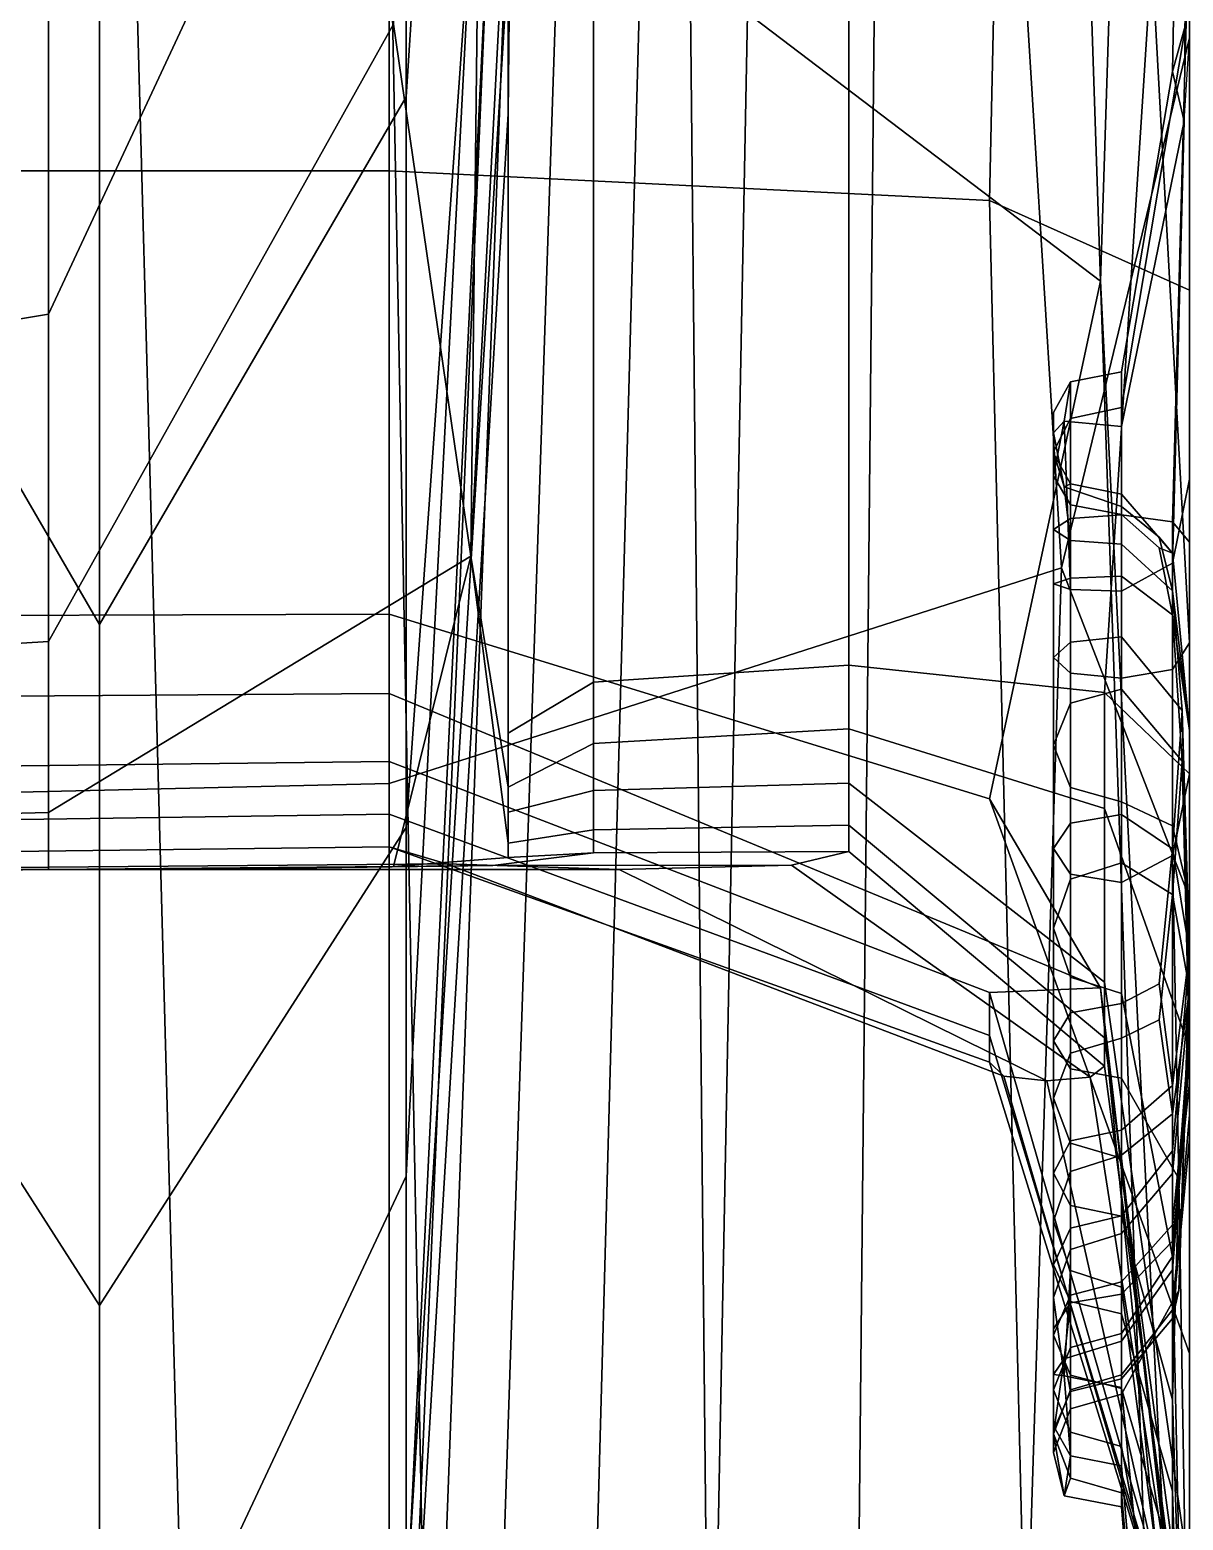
# Model space of a CAD drawing. Extents: x 0 to 405, y 0 to 52.
# Drawn here: x 0.641 to 2.334, y 8.534 to 10.721 of the extents above; entities that cross this region are included whole.
import ezdxf

# ---------------------------------------------------------------- set-up
doc = ezdxf.new("R2010")
doc.units = 0
doc.layers.add('COTAS', color=5, linetype='CONTINUOUS')

msp = doc.modelspace()

# ---------------------------------------------------------------- linework, layer by layer
at = {"layer": 'COTAS'}
for points in [[(2.2479, 19.5093, -0.0621), (2.05, 10.4699, -0.1052), (1.1688, 10.5137, -0.2302), (1.1688, 18.1697, -0.2235)], [(2.2479, 19.5093, -0.0621), (2.3438, 14.4342, 0.5198), (2.3438, 10.3386, 0.2698), (2.05, 10.4699, -0.1052)], [(0.2633, 18.1687, -0.2177), (1.1688, 18.1697, -0.2235), (1.1688, 10.5137, -0.2302), (0.2625, 10.5137, -0.2235)], [(1.3259, 17.6888, 3.7678), (1.3438, 11.4867, 5.9147), (1.3438, 10.5975, 4.873), (1.3561, 11.8475, 3.577)], [(2.2132, 10.3516, 1.1482), (2.3438, 14.4342, 0.5198), (2.3438, 16.7217, 0.7698), (2.05, 15.2342, 1.1448)], [(2.2132, 10.3516, 1.1482), (2.05, 15.2342, 1.1448), (1.1688, 14.7384, 1.2698), (1.1688, 11.1446, 1.2781)], [(1.2887, 9.9484, 8.1923), (1.3438, 14.6338, 8.2842), (1.3438, 14.9134, 5.9631), (1.3438, 10.9946, 5.797)], [(1.2887, 9.9484, 8.1923), (1.175, 10.7287, 10.0801), (1.3438, 13.445, 9.6609), (1.3438, 14.6338, 8.2842)], [(2.2132, 10.3516, 1.1482), (2.3438, 6.5778, 0.5448), (2.3438, 10.3386, 0.2698), (2.3438, 14.4342, 0.5198)], [(1.1938, 10.6222, 11.4317), (1.3438, 12.945, 8.5523), (1.3438, 13.0975, 9.6497), (1.1938, 11.535, 12.066)], [(1.1938, 10.6222, 11.4317), (1.1938, 9.5504, 10.9202), (1.3438, 11.6542, 8.8164), (1.3438, 12.945, 8.5523)], [(0.585, 8.5142, 2.343), (0.4594, 12.2642, 2.2705), (0.7577, 12.2642, 1.8836), (0.8601, 8.5142, 1.9861)], [(1.217, 8.5142, 1.711), (0.8601, 8.5142, 1.9861), (0.7577, 12.2642, 1.8836), (1.1445, 12.2642, 1.5854)], [(1.217, 8.5142, 1.711), (1.1445, 12.2642, 1.5854), (1.5962, 12.2642, 1.3995), (1.6337, 8.5142, 1.5395)], [(1.2086, 8.41, 3.7239), (1.2532, 8.5142, 2.9847), (1.3931, 12.2642, 3.0222), (1.3561, 11.8475, 3.577)], [(1.3383, 8.5142, 2.7779), (1.4638, 12.2642, 2.8504), (1.3931, 12.2642, 3.0222), (1.2532, 8.5142, 2.9847)], [(1.3383, 8.5142, 2.7779), (1.4748, 8.5142, 2.6008), (1.5773, 12.2642, 2.7033), (1.4638, 12.2642, 2.8504)], [(1.6519, 8.5142, 2.4643), (1.7244, 12.2642, 2.5898), (1.5773, 12.2642, 2.7033), (1.4748, 8.5142, 2.6008)], [(4.3766, 8.5142, 1.4497), (1.6337, 8.5142, 1.5395), (1.5962, 12.2642, 1.3995), (4.3673, 12.2642, 1.3022)], [(1.6519, 8.5142, 2.4643), (1.8587, 8.5142, 2.3792), (1.8962, 12.2642, 2.5191), (1.7244, 12.2642, 2.5898)], [(4.4329, 8.5142, 2.3346), (4.4423, 12.2642, 2.4821), (1.8962, 12.2642, 2.5191), (1.8587, 8.5142, 2.3792)], [(2.1558, 9.9313, 14.6842), (2.3438, 10.709, 11.902), (2.3438, 12.1652, 11.7531), (2.05, 11.6373, 15.1369)], [(2.3388, 10.7313, 5.3246), (2.3438, 12.1712, 7.0146), (2.3438, 11.9818, 7.6103), (2.3188, 10.6596, 7.0151)], [(2.3356, 10.5866, 8.718), (2.3188, 10.6596, 7.0151), (2.3438, 11.9818, 7.6103), (2.3438, 12.1175, 8.3023)], [(1.1938, 9.0389, 9.8484), (1.3438, 11.9183, 7.5255), (1.3438, 11.6542, 8.8164), (1.1938, 9.5504, 10.9202)], [(1.1938, 9.0389, 9.8484), (1.1938, 8.4046, 8.9355), (1.3438, 10.8208, 7.373), (1.3438, 11.9183, 7.5255)], [(1.175, 11.3881, 11.0882), (0.6688, 10.3033, 11.386), (0.6688, 11.0733, 12.3848), (1.175, 11.8746, 12.0647)], [(1.2086, 8.41, 3.7239), (1.3561, 11.8475, 3.577), (1.3438, 10.5975, 4.873), (1.1938, 8.0975, 5.498)], [(2.1558, 9.9313, 14.6842), (2.05, 11.6373, 15.1369), (1.1688, 11.4613, 16.2649), (1.1688, 9.6147, 15.5513)], [(0.2938, 10.6222, 11.4317), (0.7438, 9.848, 12.3915), (0.7438, 11.0142, 12.8714), (0.2938, 11.535, 12.066)], [(1.1938, 10.6222, 11.4317), (1.1938, 11.535, 12.066), (0.7438, 11.0142, 12.8714), (0.7438, 9.848, 12.3915)], [(1.1938, 8.3826, 7.3991), (1.3438, 11.4867, 5.9147), (1.3438, 10.8208, 7.373), (1.1938, 8.4046, 8.9355)], [(1.1938, 8.3826, 7.3991), (1.1938, 8.0975, 5.498), (1.3438, 10.5975, 4.873), (1.3438, 11.4867, 5.9147)], [(0.2698, 9.5938, 15.5463), (1.1688, 9.6147, 15.5513), (1.1688, 11.4613, 16.2649), (0.2747, 11.373, 16.2556)], [(1.175, 11.3881, 11.0882), (1.175, 10.7287, 10.0801), (0.6688, 9.8233, 10.2198), (0.6688, 10.3033, 11.386)], [(0.2616, 11.1439, 1.271), (0.259, 9.8604, 1.2949), (1.1688, 9.8634, 1.3033), (1.1688, 11.1446, 1.2781)], [(2.2132, 10.3516, 1.1482), (1.1688, 11.1446, 1.2781), (1.1688, 9.8634, 1.3033), (2.05, 9.5922, 1.3255)], [(0.0676, 10.2037, 11.2569), (0.1304, 11.1156, 12.4163), (0.6688, 11.0733, 12.3848), (0.6688, 10.3033, 11.386)], [(1.4688, 11.0556, 3.8215), (1.8438, 11.0759, 3.1631), (1.8438, 9.7884, 3.143), (1.4688, 9.7634, 3.6285)], [(2.2882, 10.8291, 3.4216), (2.2188, 9.7485, 3.3913), (1.8438, 9.7884, 3.143), (1.8438, 11.0759, 3.1631)], [(2.2882, 10.8291, 3.4216), (2.3438, 11.0708, 4.2518), (2.3438, 9.9687, 4.4344), (2.3438, 9.8212, 4.2018)], [(2.3388, 10.7313, 5.3246), (2.3188, 9.9989, 4.9086), (2.3438, 9.9687, 4.4344), (2.3438, 11.0708, 4.2518)], [(1.4688, 11.0556, 3.8215), (1.4688, 9.7634, 3.6285), (1.3438, 9.6884, 5.0852), (1.3438, 10.9946, 5.797)], [(1.2887, 9.9484, 8.1923), (1.3438, 10.9946, 5.797), (1.3438, 9.6884, 5.0852), (1.3438, 9.6095, 5.5474)], [(2.2882, 10.8291, 3.4216), (2.3438, 9.8212, 4.2018), (2.3438, 9.6289, 4.1364), (2.2188, 9.7485, 3.3913)], [(1.2887, 9.9484, 8.1923), (0.6688, 9.5721, 8.4448), (0.6688, 9.8233, 10.2198), (1.175, 10.7287, 10.0801)], [(2.3388, 10.7313, 5.3246), (2.2438, 10.1664, 5.5042), (2.2438, 10.0089, 5.0667), (2.3188, 9.9989, 4.9086)], [(2.3388, 10.7313, 5.3246), (2.3188, 10.6596, 7.0151), (2.2438, 10.2189, 6.8167), (2.2438, 10.1664, 5.5042)], [(2.1558, 9.9313, 14.6842), (2.3438, 9.447, 11.7222), (2.3438, 10.0614, 11.1054), (2.3438, 10.709, 11.902)], [(2.3356, 10.5866, 8.718), (2.3438, 10.709, 11.902), (2.3438, 10.0614, 11.1054), (2.3188, 9.9379, 9.2014)], [(2.3356, 10.5866, 8.718), (2.2438, 10.1384, 8.1292), (2.2438, 10.2189, 6.8167), (2.3188, 10.6596, 7.0151)], [(0.2938, 10.6222, 11.4317), (0.2938, 9.5504, 10.9202), (0.7438, 8.8492, 11.6214), (0.7438, 9.848, 12.3915)], [(1.1938, 10.6222, 11.4317), (0.7438, 9.848, 12.3915), (0.7438, 8.8492, 11.6214), (1.1938, 9.5504, 10.9202)], [(2.3356, 10.5866, 8.718), (2.3188, 9.9379, 9.2014), (2.2438, 9.8968, 8.5667), (2.2438, 10.1384, 8.1292)], [(0.2633, 2.8586, -0.2177), (0.2625, 10.5137, -0.2235), (1.1688, 10.5137, -0.2302), (1.1688, 2.8576, -0.2235)], [(2.2703, 1.3858, -0.0401), (1.1688, 2.8576, -0.2235), (1.1688, 10.5137, -0.2302), (2.05, 10.4699, -0.1052)], [(2.2703, 1.3858, -0.0401), (2.05, 10.4699, -0.1052), (2.3438, 10.3386, 0.2698), (2.3438, 6.5778, 0.5448)], [(2.2132, 10.3516, 1.1482), (2.05, 9.5922, 1.3255), (2.3438, 8.7786, 1.3921), (2.3438, 7.7554, 1.2754)], [(2.2132, 10.3516, 1.1482), (2.3438, 7.7554, 1.2754), (2.3438, 5.6454, 0.8698), (2.3438, 6.5778, 0.5448)], [(0.0676, 10.2037, 11.2569), (0.6688, 10.3033, 11.386), (0.6688, 9.8233, 10.2198), (0.1459, 9.7909, 10.1156)], [(2.1598, 10.1463, 8.0743), (2.1688, 10.204, 6.7008), (2.2438, 10.2189, 6.8167), (2.2438, 10.1384, 8.1292)], [(2.1688, 10.1501, 5.5089), (2.2438, 10.1664, 5.5042), (2.2438, 10.2189, 6.8167), (2.1688, 10.204, 6.7008)], [(2.1688, 10.1501, 5.5089), (2.1688, 10.204, 6.7008), (2.1438, 10.1591, 6.353), (2.1438, 10.1012, 5.5229)], [(2.1598, 10.1463, 8.0743), (2.1438, 10.1292, 6.9363), (2.1438, 10.1591, 6.353), (2.1688, 10.204, 6.7008)], [(2.1598, 10.0501, 5.8128), (2.1438, 10.1012, 5.5229), (2.1438, 10.1591, 6.353), (2.1438, 10.1292, 6.9363)], [(2.1688, 10.1501, 5.5089), (2.1438, 10.1012, 5.5229), (2.1438, 9.9874, 5.2462), (2.1688, 10.0035, 5.1116)], [(2.1598, 10.1463, 8.0743), (2.1688, 9.8995, 8.5218), (2.1438, 9.9078, 8.3872), (2.1438, 10.0664, 8.1404)], [(2.1598, 10.1463, 8.0743), (2.1438, 10.0664, 8.1404), (2.1438, 10.0993, 7.4), (2.1438, 10.1292, 6.9363)], [(2.1598, 10.1463, 8.0743), (2.2438, 10.1384, 8.1292), (2.2438, 9.8968, 8.5667), (2.1688, 9.8995, 8.5218)], [(2.1688, 10.1501, 5.5089), (2.1688, 10.0035, 5.1116), (2.2438, 10.0089, 5.0667), (2.2438, 10.1664, 5.5042)], [(2.1598, 10.0501, 5.8128), (2.1438, 10.1292, 6.9363), (2.1438, 10.0993, 7.4), (2.1688, 10.0544, 6.9625)], [(2.1598, 10.0501, 5.8128), (2.1688, 9.9712, 5.3808), (2.1438, 9.9874, 5.2462), (2.1438, 10.1012, 5.5229)], [(2.1688, 10.0236, 7.9301), (2.1688, 10.0544, 6.9625), (2.1438, 10.0993, 7.4), (2.1438, 10.0664, 8.1404)], [(2.1688, 10.0236, 7.9301), (2.1438, 10.0664, 8.1404), (2.1438, 9.9078, 8.3872), (2.1688, 9.9161, 8.2526)], [(2.3188, 9.5529, 9.3417), (2.3188, 9.9379, 9.2014), (2.3438, 10.0614, 11.1054), (2.3438, 9.447, 11.7222)], [(2.1598, 10.0501, 5.8128), (2.1688, 10.0544, 6.9625), (2.2438, 10.0394, 6.8167), (2.2438, 10.021, 5.7734)], [(2.1598, 10.0501, 5.8128), (2.2438, 10.021, 5.7734), (2.2438, 9.9658, 5.4257), (2.1688, 9.9712, 5.3808)], [(2.1688, 10.0236, 7.9301), (2.2438, 10.0093, 7.86), (2.2438, 10.0394, 6.8167), (2.1688, 10.0544, 6.9625)], [(2.2993, 9.9607, 7.5904), (2.3188, 9.9527, 6.8189), (2.2438, 10.0394, 6.8167), (2.2438, 10.0093, 7.86)], [(2.2993, 9.9763, 6.0449), (2.2438, 10.021, 5.7734), (2.2438, 10.0394, 6.8167), (2.3188, 9.9527, 6.8189)], [(2.1688, 10.0236, 7.9301), (2.1688, 9.9161, 8.2526), (2.2438, 9.9188, 8.2077), (2.2438, 10.0093, 7.86)], [(2.2993, 9.9763, 6.0449), (2.3188, 9.8975, 5.7756), (2.2438, 9.9658, 5.4257), (2.2438, 10.021, 5.7734)], [(2.1688, 9.7767, 5.1269), (2.1688, 10.0035, 5.1116), (2.1438, 9.9874, 5.2462), (2.1438, 9.7995, 5.2602)], [(2.1688, 9.7767, 5.1269), (2.2438, 9.7691, 5.0825), (2.2438, 10.0089, 5.0667), (2.1688, 10.0035, 5.1116)], [(2.2993, 9.9607, 7.5904), (2.2438, 10.0093, 7.86), (2.2438, 9.9188, 8.2077), (2.3188, 9.8623, 7.8621)], [(2.3188, 9.7821, 4.8623), (2.3188, 9.9989, 4.9086), (2.2438, 10.0089, 5.0667), (2.2438, 9.7691, 5.0825)], [(2.3188, 9.7821, 4.8623), (2.3438, 9.8212, 4.2018), (2.3438, 9.9687, 4.4344), (2.3188, 9.9989, 4.9086)], [(2.1688, 9.8223, 5.3935), (2.1438, 9.7995, 5.2602), (2.1438, 9.9874, 5.2462), (2.1688, 9.9712, 5.3808)], [(2.1688, 9.8223, 5.3935), (2.1688, 9.9712, 5.3808), (2.2438, 9.9658, 5.4257), (2.2438, 9.8299, 5.4379)], [(2.2993, 9.9763, 6.0449), (2.3188, 9.9527, 6.8189), (2.3438, 9.6925, 6.8254), (2.3188, 9.8975, 5.7756)], [(2.3327, 9.7221, 5.5706), (2.2438, 9.8299, 5.4379), (2.2438, 9.9658, 5.4257), (2.3188, 9.8975, 5.7756)], [(2.2993, 9.9607, 7.5904), (2.3188, 9.8623, 7.8621), (2.3438, 9.6925, 6.8254), (2.3188, 9.9527, 6.8189)], [(1.2887, 9.9484, 8.1923), (1.175, 9.4928, 5.5656), (0.6688, 9.4884, 5.6198), (0.6688, 9.5721, 8.4448)], [(2.1558, 9.9313, 14.6842), (1.1688, 9.6147, 15.5513), (1.1688, 6.2164, 13.5746), (2.05, 6.6027, 12.9394)], [(1.2887, 9.9484, 8.1923), (1.3438, 9.5274, 5.4653), (1.3438, 9.5062, 4.9031), (1.175, 9.4928, 5.5656)], [(1.2887, 9.9484, 8.1923), (1.3438, 9.6095, 5.5474), (1.3438, 9.5729, 5.0186), (1.3438, 9.5274, 5.4653)], [(2.1558, 9.9313, 14.6842), (2.05, 6.6027, 12.9394), (2.3438, 7.7615, 11.0338), (2.3438, 9.447, 11.7222)], [(2.3188, 9.5529, 9.3417), (2.2438, 9.5881, 8.5483), (2.2438, 9.8968, 8.5667), (2.3188, 9.9379, 9.2014)], [(2.1688, 9.7327, 8.2405), (2.1688, 9.9161, 8.2526), (2.1438, 9.9078, 8.3872), (2.1438, 9.6708, 8.3724)], [(2.1688, 9.6088, 8.5043), (2.1438, 9.6708, 8.3724), (2.1438, 9.9078, 8.3872), (2.1688, 9.8995, 8.5218)], [(2.1688, 9.7327, 8.2405), (2.2438, 9.7534, 8.1966), (2.2438, 9.9188, 8.2077), (2.1688, 9.9161, 8.2526)], [(2.3327, 9.6475, 8.0697), (2.3188, 9.8623, 7.8621), (2.2438, 9.9188, 8.2077), (2.2438, 9.7534, 8.1966)], [(2.1688, 9.6088, 8.5043), (2.1688, 9.8995, 8.5218), (2.2438, 9.8968, 8.5667), (2.2438, 9.5881, 8.5483)], [(2.3327, 9.7221, 5.5706), (2.3188, 9.8975, 5.7756), (2.3438, 9.6925, 6.8254), (2.3438, 9.3517, 6.311)], [(0.2563, 9.7404, 1.3436), (1.1688, 9.7467, 1.3513), (1.1688, 9.8634, 1.3033), (0.259, 9.8604, 1.2949)], [(2.2132, 9.3149, 1.3839), (2.05, 9.5922, 1.3255), (1.1688, 9.8634, 1.3033), (1.1688, 9.7467, 1.3513)], [(2.3327, 9.6475, 8.0697), (2.3438, 9.3195, 7.3589), (2.3438, 9.6925, 6.8254), (2.3188, 9.8623, 7.8621)], [(0.1396, 9.559, 8.3719), (0.1459, 9.7909, 10.1156), (0.6688, 9.8233, 10.2198), (0.6688, 9.5721, 8.4448)], [(2.1688, 9.8223, 5.3935), (2.1688, 9.5568, 5.4316), (2.1438, 9.5194, 5.3023), (2.1438, 9.7995, 5.2602)], [(2.1688, 9.8223, 5.3935), (2.2438, 9.8299, 5.4379), (2.2438, 9.5693, 5.4747), (2.1688, 9.5568, 5.4316)], [(2.3327, 9.7221, 5.5706), (2.3188, 9.5191, 5.4996), (2.2438, 9.5693, 5.4747), (2.2438, 9.8299, 5.4379)], [(2.3188, 9.7821, 4.8623), (2.3188, 9.5093, 4.8814), (2.3438, 9.6289, 4.1364), (2.3438, 9.8212, 4.2018)], [(2.1688, 9.7767, 5.1269), (2.1438, 9.7995, 5.2602), (2.1438, 9.5194, 5.3023), (2.1688, 9.4819, 5.1729)], [(1.4688, 9.6737, 3.7153), (1.4688, 9.7634, 3.6285), (1.8438, 9.7884, 3.143), (1.8438, 9.6951, 3.1046)], [(2.2188, 9.5779, 3.3194), (1.8438, 9.6951, 3.1046), (1.8438, 9.7884, 3.143), (2.2188, 9.7485, 3.3913)], [(2.1688, 9.7767, 5.1269), (2.1688, 9.4819, 5.1729), (2.2438, 9.4694, 5.1298), (2.2438, 9.7691, 5.0825)], [(2.3188, 9.7821, 4.8623), (2.2438, 9.7691, 5.0825), (2.2438, 9.4694, 5.1298), (2.3188, 9.5093, 4.8814)], [(1.4688, 9.6737, 3.7153), (1.3438, 9.6095, 5.5474), (1.3438, 9.6884, 5.0852), (1.4688, 9.7634, 3.6285)], [(2.1688, 9.7327, 8.2405), (2.1688, 9.4742, 8.2044), (2.2438, 9.4982, 8.1632), (2.2438, 9.7534, 8.1966)], [(2.3327, 9.6475, 8.0697), (2.2438, 9.7534, 8.1966), (2.2438, 9.4982, 8.1632), (2.3188, 9.4518, 8.1395)], [(0.2563, 9.7404, 1.3436), (0.2554, 9.6361, 1.4261), (1.1688, 9.6469, 1.4283), (1.1688, 9.7467, 1.3513)], [(2.2132, 9.3149, 1.3839), (1.1688, 9.7467, 1.3513), (1.1688, 9.6469, 1.4283), (2.05, 9.308, 1.4691)], [(2.1688, 9.7327, 8.2405), (2.1438, 9.6708, 8.3724), (2.1438, 9.4024, 8.3281), (2.1688, 9.4742, 8.2044)], [(2.2188, 9.5779, 3.3194), (2.2188, 9.7485, 3.3913), (2.3438, 9.6289, 4.1364), (2.3438, 9.2264, 3.9638)], [(2.3327, 9.7221, 5.5706), (2.3438, 9.3616, 5.636), (2.3438, 9.3683, 5.5743), (2.3188, 9.5191, 5.4996)], [(2.3327, 9.7221, 5.5706), (2.3438, 9.3517, 6.311), (2.3438, 9.1287, 6.1329), (2.3438, 9.2603, 5.8606)], [(2.3327, 9.7221, 5.5706), (2.3438, 9.2603, 5.8606), (2.3438, 9.2197, 5.7707), (2.3438, 9.3616, 5.636)], [(1.4688, 9.6737, 3.7153), (1.8438, 9.6951, 3.1046), (1.8438, 9.6152, 3.043), (1.4688, 9.6046, 3.5369)], [(2.2188, 9.5779, 3.3194), (2.2188, 9.3235, 3.1347), (1.8438, 9.6152, 3.043), (1.8438, 9.6951, 3.1046)], [(2.3278, 8.8711, 6.8506), (2.3438, 9.3517, 6.311), (2.3438, 9.6925, 6.8254), (2.3438, 9.3195, 7.3589)], [(1.4688, 9.6737, 3.7153), (1.4688, 9.6046, 3.5369), (1.3438, 9.5729, 5.0186), (1.3438, 9.6095, 5.5474)], [(2.1688, 9.6088, 8.5043), (2.1688, 9.3306, 8.4518), (2.1438, 9.4024, 8.3281), (2.1438, 9.6708, 8.3724)], [(0.2563, 9.5566, 1.5313), (1.1688, 9.5699, 1.5281), (1.1688, 9.6469, 1.4283), (0.2554, 9.6361, 1.4261)], [(2.05, 9.2453, 1.5651), (2.05, 9.308, 1.4691), (1.1688, 9.6469, 1.4283), (1.1688, 9.5699, 1.5281)], [(2.3327, 9.6475, 8.0697), (2.3188, 9.4518, 8.1395), (2.3438, 9.3125, 8.0685), (2.3438, 9.3071, 8.0094)], [(2.3327, 9.6475, 8.0697), (2.3438, 9.3071, 8.0094), (2.3438, 9.1765, 7.8822), (2.3438, 9.2146, 7.798)], [(2.3327, 9.6475, 8.0697), (2.3438, 9.2146, 7.798), (2.3438, 9.0938, 7.5425), (2.3438, 9.3195, 7.3589)], [(2.3278, 9.0346, 4.8782), (2.3438, 9.2264, 3.9638), (2.3438, 9.6289, 4.1364), (2.3188, 9.5093, 4.8814)], [(0.2698, 9.5938, 15.5463), (0.2682, 6.2185, 13.5713), (1.1688, 6.2164, 13.5746), (1.1688, 9.6147, 15.5513)], [(1.4688, 9.547, 3.5886), (1.3438, 9.5274, 5.4653), (1.3438, 9.5729, 5.0186), (1.4688, 9.6046, 3.5369)], [(1.4688, 9.547, 3.5886), (1.4688, 9.6046, 3.5369), (1.8438, 9.6152, 3.043), (1.8438, 9.5536, 2.9631)], [(2.2188, 9.2418, 2.9725), (1.8438, 9.5536, 2.9631), (1.8438, 9.6152, 3.043), (2.2188, 9.3235, 3.1347)], [(2.1688, 9.6088, 8.5043), (2.2438, 9.5881, 8.5483), (2.2438, 9.3066, 8.493), (2.1688, 9.3306, 8.4518)], [(2.2132, 9.3149, 1.3839), (2.3438, 8.2068, 1.45), (2.3438, 8.7786, 1.3921), (2.05, 9.5922, 1.3255)], [(2.2188, 9.5779, 3.3194), (2.3438, 9.2264, 3.9638), (2.3438, 8.4486, 3.4097), (2.2188, 9.3235, 3.1347)], [(2.3188, 9.5529, 9.3417), (2.3188, 8.9203, 9.1282), (2.2438, 9.3066, 8.493), (2.2438, 9.5881, 8.5483)], [(0.1396, 9.559, 8.3719), (0.6688, 9.5721, 8.4448), (0.6688, 9.4884, 5.6198), (0.1375, 9.4817, 5.4323)], [(0.2563, 9.5566, 1.5313), (0.259, 9.5107, 1.6477), (1.1688, 9.5219, 1.6448), (1.1688, 9.5699, 1.5281)], [(2.05, 9.2453, 1.5651), (1.1688, 9.5699, 1.5281), (1.1688, 9.5219, 1.6448), (2.05, 9.206, 1.6762)], [(2.1688, 9.2784, 5.5022), (2.1438, 9.2372, 5.3805), (2.1438, 9.5194, 5.3023), (2.1688, 9.5568, 5.4316)], [(2.1688, 9.2784, 5.5022), (2.1688, 9.5568, 5.4316), (2.2438, 9.5693, 5.4747), (2.2438, 9.2922, 5.5427)], [(2.2993, 9.3209, 5.5547), (2.2438, 9.2922, 5.5427), (2.2438, 9.5693, 5.4747), (2.3188, 9.5191, 5.4996)], [(0.2938, 9.0389, 9.8484), (0.7438, 8.0791, 10.6226), (0.7438, 8.8492, 11.6214), (0.2938, 9.5504, 10.9202)], [(1.1938, 9.0389, 9.8484), (1.1938, 9.5504, 10.9202), (0.7438, 8.8492, 11.6214), (0.7438, 8.0791, 10.6226)], [(1.4688, 9.547, 3.5886), (1.4688, 9.5129, 3.3781), (1.3438, 9.5062, 4.9031), (1.3438, 9.5274, 5.4653)], [(1.4688, 9.547, 3.5886), (1.8438, 9.5536, 2.9631), (1.8438, 9.5152, 2.8698), (1.4688, 9.5129, 3.3781)], [(2.2188, 9.2418, 2.9725), (2.2188, 9.2001, 2.854), (1.8438, 9.5152, 2.8698), (1.8438, 9.5536, 2.9631)], [(2.3188, 9.5529, 9.3417), (2.3438, 9.447, 11.7222), (2.3438, 7.7615, 11.0338), (2.3188, 8.9203, 9.1282)], [(0.2597, 9.4887, 2.3962), (1.2531, 9.4967, 1.8635), (1.1688, 9.5219, 1.6448), (0.259, 9.5107, 1.6477)], [(2.0711, 9.1853, 1.8854), (2.05, 9.206, 1.6762), (1.1688, 9.5219, 1.6448), (1.2531, 9.4967, 1.8635)], [(1.3211, 9.4945, 3.3937), (1.175, 9.4928, 5.5656), (1.3438, 9.5062, 4.9031), (1.4688, 9.5129, 3.3781)], [(1.3211, 9.4945, 3.3937), (1.4688, 9.5129, 3.3781), (1.8438, 9.5152, 2.8698), (1.7594, 9.4951, 2.6698)], [(2.1977, 9.1839, 2.6611), (1.7594, 9.4951, 2.6698), (1.8438, 9.5152, 2.8698), (2.2188, 9.2001, 2.854)], [(2.1688, 9.196, 5.2588), (2.1688, 9.4819, 5.1729), (2.1438, 9.5194, 5.3023), (2.1438, 9.2372, 5.3805)], [(2.2993, 9.3209, 5.5547), (2.3188, 9.5191, 5.4996), (2.3438, 9.3683, 5.5743), (2.3188, 9.1719, 5.63)], [(0.2597, 9.4887, 2.3962), (0.8781, 9.4884, 3.1073), (1.5063, 9.4884, 2.2698), (1.2531, 9.4967, 1.8635)], [(1.3211, 9.4945, 3.3937), (0.8781, 9.4884, 3.1073), (0.6688, 9.4884, 5.6198), (1.175, 9.4928, 5.5656)], [(1.3211, 9.4945, 3.3937), (1.7594, 9.4951, 2.6698), (1.5063, 9.4884, 2.2698), (0.8781, 9.4884, 3.1073)], [(2.0711, 9.1853, 1.8854), (1.2531, 9.4967, 1.8635), (1.5063, 9.4884, 2.2698), (2.1344, 9.1784, 2.276)], [(2.1977, 9.1839, 2.6611), (2.1344, 9.1784, 2.276), (1.5063, 9.4884, 2.2698), (1.7594, 9.4951, 2.6698)], [(2.1688, 9.219, 8.135), (2.2438, 9.241, 8.0999), (2.2438, 9.4982, 8.1632), (2.1688, 9.4742, 8.2044)], [(2.3278, 9.0346, 4.8782), (2.3188, 9.5093, 4.8814), (2.2438, 9.4694, 5.1298), (2.2438, 9.1823, 5.2183)], [(2.2993, 9.268, 8.088), (2.3188, 9.4518, 8.1395), (2.2438, 9.4982, 8.1632), (2.2438, 9.241, 8.0999)], [(0.2597, 9.4887, 2.3962), (0.1375, 9.4817, 5.4323), (0.6688, 9.4884, 5.6198), (0.8781, 9.4884, 3.1073)], [(2.1688, 9.219, 8.135), (2.1688, 9.4742, 8.2044), (2.1438, 9.4024, 8.3281), (2.1438, 9.153, 8.2404)], [(2.1688, 9.196, 5.2588), (2.2438, 9.1823, 5.2183), (2.2438, 9.4694, 5.1298), (2.1688, 9.4819, 5.1729)], [(2.2993, 9.268, 8.088), (2.3188, 9.1304, 8.0163), (2.3438, 9.3125, 8.0685), (2.3188, 9.4518, 8.1395)], [(2.1688, 9.087, 8.3458), (2.1438, 9.153, 8.2404), (2.1438, 9.4024, 8.3281), (2.1688, 9.3306, 8.4518)], [(2.3188, 9.0759, 5.7475), (2.3188, 9.1719, 5.63), (2.3438, 9.3683, 5.5743), (2.3438, 9.3616, 5.636)], [(2.3188, 9.0759, 5.7475), (2.3438, 9.3616, 5.636), (2.3438, 9.2197, 5.7707), (2.3188, 8.9675, 5.9001)], [(2.3278, 8.8711, 6.8506), (2.3188, 8.8424, 6.3982), (2.3438, 9.1287, 6.1329), (2.3438, 9.3517, 6.311)], [(2.2132, 9.3149, 1.3839), (2.05, 9.308, 1.4691), (2.3438, 8.2916, 1.5915), (2.3438, 8.1793, 1.5389)], [(2.1688, 9.087, 8.3458), (2.1688, 9.3306, 8.4518), (2.2438, 9.3066, 8.493), (2.2438, 9.065, 8.381)], [(2.2132, 9.3149, 1.3839), (2.3438, 8.1793, 1.5389), (2.3438, 7.7955, 1.5405), (2.3438, 7.9978, 1.4941)], [(2.2132, 9.3149, 1.3839), (2.3438, 7.9978, 1.4941), (2.3438, 7.7012, 1.5015), (2.3438, 8.2068, 1.45)], [(2.2188, 9.2418, 2.9725), (2.2188, 9.3235, 3.1347), (2.3438, 8.4486, 3.4097), (2.3438, 8.3066, 3.0008)], [(2.2993, 9.3209, 5.5547), (2.3188, 9.1719, 5.63), (2.2438, 9.1064, 5.6486), (2.2438, 9.2922, 5.5427)], [(2.3278, 8.8711, 6.8506), (2.3438, 9.3195, 7.3589), (2.3438, 9.0938, 7.5425), (2.3188, 8.8297, 7.2931)], [(2.05, 9.2453, 1.5651), (2.3438, 8.2716, 1.676), (2.3438, 8.2916, 1.5915), (2.05, 9.308, 1.4691)], [(2.3188, 8.3888, 8.7567), (2.2438, 9.065, 8.381), (2.2438, 9.3066, 8.493), (2.3188, 8.9203, 9.1282)], [(2.3188, 9.0426, 7.9043), (2.3438, 9.3071, 8.0094), (2.3438, 9.3125, 8.0685), (2.3188, 9.1304, 8.0163)], [(2.3188, 9.0426, 7.9043), (2.3188, 8.9433, 7.7602), (2.3438, 9.1765, 7.8822), (2.3438, 9.3071, 8.0094)], [(2.1688, 9.2784, 5.5022), (2.1688, 9.0906, 5.6122), (2.1438, 9.0431, 5.503), (2.1438, 9.2372, 5.3805)], [(2.1688, 9.2784, 5.5022), (2.2438, 9.2922, 5.5427), (2.2438, 9.1064, 5.6486), (2.1688, 9.0906, 5.6122)], [(2.2993, 9.268, 8.088), (2.2438, 9.241, 8.0999), (2.2438, 9.0696, 7.9989), (2.3188, 9.1304, 8.0163)], [(2.3188, 8.921, 6.0881), (2.3438, 9.2603, 5.8606), (2.3438, 9.1287, 6.1329), (2.3188, 8.8424, 6.3982)], [(2.3188, 8.921, 6.0881), (2.3188, 8.9675, 5.9001), (2.3438, 9.2197, 5.7707), (2.3438, 9.2603, 5.8606)], [(2.05, 9.2453, 1.5651), (2.05, 9.206, 1.6762), (2.3438, 8.2584, 1.7704), (2.3438, 8.2716, 1.676)], [(2.1688, 9.196, 5.2588), (2.1438, 9.2372, 5.3805), (2.1438, 9.0431, 5.503), (2.1688, 8.9957, 5.3939)], [(2.1688, 9.219, 8.135), (2.1688, 9.0454, 8.0231), (2.2438, 9.0696, 7.9989), (2.2438, 9.241, 8.0999)], [(2.2188, 9.2418, 2.9725), (2.3438, 8.3066, 3.0008), (2.3438, 8.255, 2.8066), (2.2188, 9.2001, 2.854)], [(2.0711, 9.1853, 1.8854), (2.3438, 8.2511, 1.9512), (2.3438, 8.2584, 1.7704), (2.05, 9.206, 1.6762)], [(2.1688, 9.219, 8.135), (2.1438, 9.153, 8.2404), (2.1438, 8.9728, 8.0956), (2.1688, 9.0454, 8.0231)], [(2.3188, 8.9013, 7.5837), (2.3438, 9.2146, 7.798), (2.3438, 9.1765, 7.8822), (2.3188, 8.9433, 7.7602)], [(2.3188, 8.9013, 7.5837), (2.3188, 8.8297, 7.2931), (2.3438, 9.0938, 7.5425), (2.3438, 9.2146, 7.798)], [(2.3278, 9.0346, 4.8782), (2.3438, 8.0956, 3.9331), (2.3438, 8.4486, 3.4097), (2.3438, 9.2264, 3.9638)], [(2.0711, 9.1853, 1.8854), (2.1344, 9.1784, 2.276), (2.3438, 8.2487, 2.2948), (2.3438, 8.2511, 1.9512)], [(2.1977, 9.1839, 2.6611), (2.3438, 8.2503, 2.6352), (2.3438, 8.2487, 2.2948), (2.1344, 9.1784, 2.276)], [(2.1688, 9.196, 5.2588), (2.1688, 8.9957, 5.3939), (2.2438, 8.9799, 5.3575), (2.2438, 9.1823, 5.2183)], [(2.1977, 9.1839, 2.6611), (2.2188, 9.2001, 2.854), (2.3438, 8.255, 2.8066), (2.3438, 8.2503, 2.6352)], [(2.3278, 9.0346, 4.8782), (2.2438, 9.1823, 5.2183), (2.2438, 8.9799, 5.3575), (2.3188, 8.7104, 5.0624)], [(2.3188, 9.0759, 5.7475), (2.2438, 8.9806, 5.7847), (2.2438, 9.1064, 5.6486), (2.3188, 9.1719, 5.63)], [(2.1688, 9.087, 8.3458), (2.1688, 8.9001, 8.1681), (2.1438, 8.9728, 8.0956), (2.1438, 9.153, 8.2404)], [(2.3188, 9.0426, 7.9043), (2.3188, 9.1304, 8.0163), (2.2438, 9.0696, 7.9989), (2.2438, 8.9544, 7.8692)], [(2.1688, 8.9626, 5.7533), (2.1688, 9.0906, 5.6122), (2.2438, 9.1064, 5.6486), (2.2438, 8.9806, 5.7847)], [(2.1688, 8.9626, 5.7533), (2.1438, 8.9086, 5.6592), (2.1438, 9.0431, 5.503), (2.1688, 9.0906, 5.6122)], [(2.1688, 9.087, 8.3458), (2.2438, 9.065, 8.381), (2.2438, 8.8759, 8.1922), (2.1688, 8.9001, 8.1681)], [(2.3188, 9.0759, 5.7475), (2.3188, 8.9675, 5.9001), (2.2438, 8.8835, 5.9432), (2.2438, 8.9806, 5.7847)], [(2.1688, 8.9309, 7.8857), (2.2438, 8.9544, 7.8692), (2.2438, 9.0696, 7.9989), (2.1688, 9.0454, 8.0231)], [(2.3188, 8.3888, 8.7567), (2.3188, 8.3064, 8.4234), (2.2438, 8.8759, 8.1922), (2.2438, 9.065, 8.381)], [(0.2938, 9.0389, 9.8484), (0.2938, 8.4046, 8.9355), (0.7438, 7.5992, 9.4564), (0.7438, 8.0791, 10.6226)], [(1.1938, 9.0389, 9.8484), (0.7438, 8.0791, 10.6226), (0.7438, 7.5992, 9.4564), (1.1938, 8.4046, 8.9355)], [(2.1688, 8.9309, 7.8857), (2.1688, 9.0454, 8.0231), (2.1438, 8.9728, 8.0956), (2.1438, 8.8605, 7.9353)], [(2.1688, 8.8547, 5.5652), (2.1688, 8.9957, 5.3939), (2.1438, 9.0431, 5.503), (2.1438, 8.9086, 5.6592)], [(2.3188, 9.0426, 7.9043), (2.2438, 8.9544, 7.8692), (2.2438, 8.8656, 7.7195), (2.3188, 8.9433, 7.7602)], [(2.3278, 9.0346, 4.8782), (2.3188, 8.7104, 5.0624), (2.3438, 7.902, 4.1773), (2.3438, 8.0956, 3.9331)], [(2.1688, 8.8547, 5.5652), (2.2438, 8.8367, 5.5338), (2.2438, 8.9799, 5.3575), (2.1688, 8.9957, 5.3939)], [(2.1598, 8.7457, 7.885), (2.1438, 8.8605, 7.9353), (2.1438, 8.9728, 8.0956), (2.1688, 8.9001, 8.1681)], [(2.1688, 8.9626, 5.7533), (2.2438, 8.9806, 5.7847), (2.2438, 8.8835, 5.9432), (2.1688, 8.8639, 5.917)], [(2.3188, 8.5764, 5.2213), (2.3188, 8.7104, 5.0624), (2.2438, 8.9799, 5.3575), (2.2438, 8.8367, 5.5338)], [(2.3188, 8.921, 6.0881), (2.2438, 8.8079, 6.1639), (2.2438, 8.8835, 5.9432), (2.3188, 8.9675, 5.9001)], [(2.1688, 8.9626, 5.7533), (2.1688, 8.8639, 5.917), (2.1438, 8.8052, 5.8384), (2.1438, 8.9086, 5.6592)], [(2.1688, 8.9309, 7.8857), (2.1688, 8.8529, 7.7399), (2.2438, 8.8656, 7.7195), (2.2438, 8.9544, 7.8692)], [(2.3188, 8.9013, 7.5837), (2.3188, 8.9433, 7.7602), (2.2438, 8.8656, 7.7195), (2.2438, 8.7968, 7.5122)], [(2.1688, 8.9309, 7.8857), (2.1438, 8.8605, 7.9353), (2.1438, 8.8148, 7.8014), (2.1688, 8.8529, 7.7399)], [(2.1688, 8.8547, 5.5652), (2.1438, 8.9086, 5.6592), (2.1438, 8.8052, 5.8384), (2.1688, 8.7466, 5.7598)], [(2.1598, 8.7457, 7.885), (2.1688, 8.9001, 8.1681), (2.2438, 8.8759, 8.1922), (2.2438, 8.7289, 7.8839)], [(2.3188, 8.921, 6.0881), (2.3188, 8.8424, 6.3982), (2.2438, 8.747, 6.4866), (2.2438, 8.8079, 6.1639)], [(2.3188, 8.9013, 7.5837), (2.2438, 8.7968, 7.5122), (2.2438, 8.7416, 7.2099), (2.3188, 8.8297, 7.2931)], [(2.3188, 8.3888, 8.7567), (2.3188, 8.9203, 9.1282), (2.3438, 7.7615, 11.0338), (2.3438, 6.3601, 9.8841)], [(2.1688, 8.7872, 6.1443), (2.1688, 8.8639, 5.917), (2.2438, 8.8835, 5.9432), (2.2438, 8.8079, 6.1639)], [(2.1688, 8.7872, 6.1443), (2.1438, 8.7251, 6.0854), (2.1438, 8.8052, 5.8384), (2.1688, 8.8639, 5.917)], [(2.1598, 8.7457, 7.885), (2.1438, 8.7476, 7.697), (2.1438, 8.8148, 7.8014), (2.1438, 8.8605, 7.9353)], [(2.1598, 8.7705, 7.5123), (2.2438, 8.7968, 7.5122), (2.2438, 8.8656, 7.7195), (2.1688, 8.8529, 7.7399)], [(2.3188, 7.949, 8.2144), (2.2438, 8.7289, 7.8839), (2.2438, 8.8759, 8.1922), (2.3188, 8.3064, 8.4234)], [(2.3278, 8.8711, 6.8506), (2.3188, 8.8297, 7.2931), (2.2438, 8.7416, 7.2099), (2.2438, 8.7188, 6.8542)], [(2.3278, 8.8711, 6.8506), (2.2438, 8.7188, 6.8542), (2.2438, 8.747, 6.4866), (2.3188, 8.8424, 6.3982)], [(2.1598, 8.7705, 7.5123), (2.1688, 8.8529, 7.7399), (2.1438, 8.8148, 7.8014), (2.1438, 8.7476, 7.697)], [(2.1688, 8.8547, 5.5652), (2.1688, 8.7466, 5.7598), (2.2438, 8.727, 5.7336), (2.2438, 8.8367, 5.5338)], [(2.3188, 8.5764, 5.2213), (2.2438, 8.8367, 5.5338), (2.2438, 8.727, 5.7336), (2.3188, 8.4715, 5.3989)], [(2.1688, 8.663, 6.0264), (2.1688, 8.7466, 5.7598), (2.1438, 8.8052, 5.8384), (2.1438, 8.7251, 6.0854)], [(2.1598, 8.7705, 7.5123), (2.1688, 8.7227, 7.1808), (2.2438, 8.7416, 7.2099), (2.2438, 8.7968, 7.5122)], [(2.1688, 8.7872, 6.1443), (2.2438, 8.8079, 6.1639), (2.2438, 8.747, 6.4866), (2.1688, 8.7253, 6.4761)], [(2.1688, 8.7872, 6.1443), (2.1688, 8.7253, 6.4761), (2.1438, 8.6605, 6.4448), (2.1438, 8.7251, 6.0854)], [(2.1598, 8.7705, 7.5123), (2.1438, 8.6605, 7.244), (2.1438, 8.6657, 7.0936), (2.1688, 8.7227, 7.1808)], [(2.1598, 8.7705, 7.5123), (2.1438, 8.7476, 7.697), (2.1438, 8.6723, 7.4619), (2.1438, 8.6605, 7.244)], [(2.1598, 8.7457, 7.885), (2.1688, 8.6282, 7.4252), (2.1438, 8.6723, 7.4619), (2.1438, 8.7476, 7.697)], [(2.1688, 8.6974, 6.8444), (2.1688, 8.7253, 6.4761), (2.2438, 8.747, 6.4866), (2.2438, 8.7188, 6.8542)], [(2.1688, 8.663, 6.0264), (2.2438, 8.6423, 6.0068), (2.2438, 8.727, 5.7336), (2.1688, 8.7466, 5.7598)], [(2.1688, 8.6974, 6.8444), (2.1438, 8.6333, 6.8148), (2.1438, 8.6605, 6.4448), (2.1688, 8.7253, 6.4761)], [(2.1688, 8.663, 6.0264), (2.1438, 8.7251, 6.0854), (2.1438, 8.6605, 6.4448), (2.1688, 8.5956, 6.4135)], [(2.1598, 8.7457, 7.885), (2.2438, 8.7289, 7.8839), (2.2438, 8.6135, 7.413), (2.1688, 8.6282, 7.4252)], [(2.1688, 8.6974, 6.8444), (2.2438, 8.7188, 6.8542), (2.2438, 8.7416, 7.2099), (2.1688, 8.7227, 7.1808)], [(2.3188, 7.949, 8.2144), (2.3188, 7.7311, 7.7537), (2.2438, 8.6135, 7.413), (2.2438, 8.7289, 7.8839)], [(2.3188, 8.2308, 5.7521), (2.3188, 8.4715, 5.3989), (2.2438, 8.727, 5.7336), (2.2438, 8.6423, 6.0068)], [(2.1688, 8.6974, 6.8444), (2.1688, 8.7227, 7.1808), (2.1438, 8.6657, 7.0936), (2.1438, 8.6333, 6.8148)], [(2.3188, 8.5764, 5.2213), (2.3438, 7.7957, 4.2839), (2.3438, 7.902, 4.1773), (2.3188, 8.7104, 5.0624)], [(2.1598, 8.5695, 6.9168), (2.1438, 8.6605, 7.244), (2.1438, 8.6723, 7.4619), (2.1688, 8.6282, 7.4252)], [(2.1598, 8.5695, 6.9168), (2.1438, 8.6333, 6.8148), (2.1438, 8.6657, 7.0936), (2.1438, 8.6605, 7.244)], [(2.1598, 8.5695, 6.9168), (2.1688, 8.5956, 6.4135), (2.1438, 8.6605, 6.4448), (2.1438, 8.6333, 6.8148)], [(2.1688, 8.663, 6.0264), (2.1688, 8.5956, 6.4135), (2.2438, 8.574, 6.403), (2.2438, 8.6423, 6.0068)], [(2.3188, 8.2308, 5.7521), (2.2438, 8.6423, 6.0068), (2.2438, 8.574, 6.403), (2.3188, 7.6896, 6.4378)], [(2.1598, 8.5695, 6.9168), (2.1688, 8.6282, 7.4252), (2.2438, 8.6135, 7.413), (2.2438, 8.5538, 6.8844)], [(2.1598, 8.5695, 6.9168), (2.2438, 8.5538, 6.8844), (2.2438, 8.574, 6.403), (2.1688, 8.5956, 6.4135)], [(2.3188, 7.6466, 7.1314), (2.2438, 8.5538, 6.8844), (2.2438, 8.6135, 7.413), (2.3188, 7.7311, 7.7537)], [(2.3188, 7.6466, 7.1314), (2.3188, 7.6896, 6.4378), (2.2438, 8.574, 6.403), (2.2438, 8.5538, 6.8844)], [(2.3188, 8.5764, 5.2213), (2.3188, 8.4715, 5.3989), (2.3438, 7.7048, 4.3947), (2.3438, 7.7957, 4.2839)]]:
    msp.add_3dface(points, dxfattribs=at)

doc.saveas('drawing.dxf')
